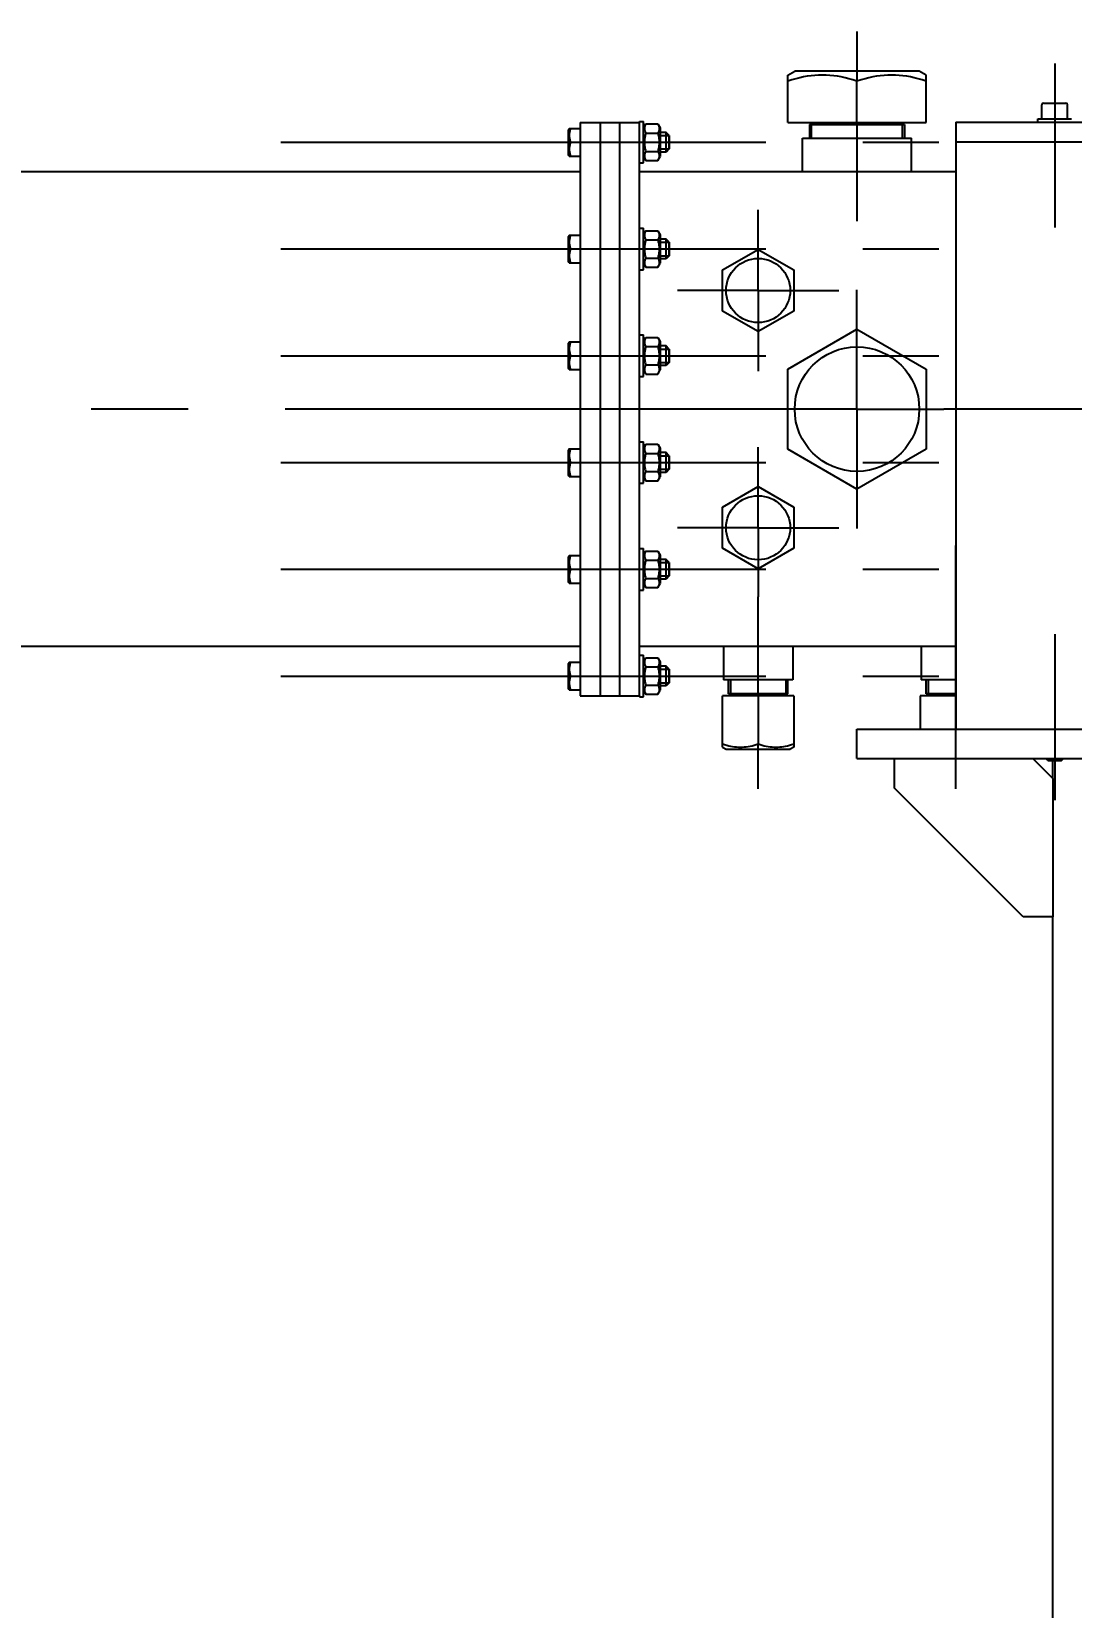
# Model space of a CAD drawing. Header units: millimetres. Extents: x 0 to 1189, y 0 to 841.
# Drawn here: x 437.6 to 490.2, y 675.3 to 755 of the extents above; entities that cross this region are included whole.
import ezdxf

# ---------------------------------------------------------------- set-up
doc = ezdxf.new("R2010")
doc.units = ezdxf.units.MM
doc.header["$LTSCALE"] = 65.395
doc.linetypes.add('CENTER', pattern=[0.6, 0.375, -0.075, 0.075, -0.075])
doc.layers.get('0').update_dxf_attribs({"linetype": 'CONTINUOUS'})
for name, color, linetype in [('ALL_AXIS', 7, 'CONTINUOUS'), ('ALL_CHAMFER', 7, 'CONTINUOUS'), ('ALL_DIMENSIONS', 7, 'CONTINUOUS')]:
    doc.layers.add(name, color=color, linetype=linetype)
doc.styles.get("Standard").update_dxf_attribs({"font": 'txt', "width": 0.7})
doc.dimstyles.new('DIMSTYLE_1', dxfattribs={"dimtxt": 3.5, "dimasz": 3, "dimexe": 0.18, "dimexo": 0.0625, "dimgap": 0.09, "dimtad": 1, "dimdec": 5, "dimlfac": 10, "dimdsep": 46, "dimtxsty": 'STANDARD', "dimblk": '_FILLED', "dimblk1": '_FILLED', "dimblk2": '_FILLED', "dimcen": 0.09, "dimadec": 0, "dimazin": 0, "dimtp": 2, "dimtm": 2, "dimtfac": 1, "dimtdec": 5, "dimtofl": 0, "dimtmove": 0, "dimatfit": 3, "dimldrblk": '_FILLED', "dimfxl": 1, "dimtolj": 1, "dimarcsym": 0})

# ---------------------------------------------------------------- blocks, each defined once
blk = doc.blocks.new('_FILLED')
at = {"color": 0, "linetype": 'BYBLOCK'}
blk.add_solid([(0, 0), (-1, 0.167), (-1, -0.167)], dxfattribs=at)
blk = doc.blocks.new('*D0')
at = {"layer": 'ALL_DIMENSIONS', "color": 2, "linetype": 'CONTINUOUS'}
for p, q in [((27.718, 722.401), (27.718, 595.901)), ((1064.818, 722.401), (1064.818, 612.208)), ((1064.818, 601.929), (1064.818, 595.901)), ((27.718, 597.901), (546.268, 597.901)), ((1064.818, 597.901), (546.268, 597.901))]:
    blk.add_line(p, q, dxfattribs=at)
at = {"layer": 'ALL_DIMENSIONS', "color": 2, "linetype": 'CONTINUOUS', "xscale": 3, "yscale": 3, "zscale": 3, "rotation": 180}
blk.add_blockref('_FILLED', (27.718, 597.901), dxfattribs=at)
at = {"layer": 'ALL_DIMENSIONS', "color": 2, "linetype": 'CONTINUOUS', "xscale": 3, "yscale": 3, "zscale": 3}
blk.add_blockref('_FILLED', (1064.818, 597.901), dxfattribs=at)
blk = doc.blocks.new('*D7')
at = {"layer": 'ALL_DIMENSIONS', "color": 2, "linetype": 'CONTINUOUS'}
for p, q in [((27.718, 722.401), (27.718, 587.901)), ((1127.218, 613.901), (1127.218, 587.901)), ((27.718, 589.901), (577.468, 589.901)), ((1127.218, 589.901), (577.468, 589.901))]:
    blk.add_line(p, q, dxfattribs=at)
at = {"layer": 'ALL_DIMENSIONS', "color": 2, "linetype": 'CONTINUOUS', "xscale": 3, "yscale": 3, "zscale": 3, "rotation": 180}
blk.add_blockref('_FILLED', (27.718, 589.901), dxfattribs=at)
at = {"layer": 'ALL_DIMENSIONS', "color": 2, "linetype": 'CONTINUOUS', "xscale": 3, "yscale": 3, "zscale": 3}
blk.add_blockref('_FILLED', (1127.218, 589.901), dxfattribs=at)
blk = doc.blocks.new('*D8')
at = {"layer": 'ALL_DIMENSIONS', "color": 2, "linetype": 'CONTINUOUS'}
for p, q in [((27.718, 722.401), (27.718, 578.96)), ((1151.568, 722.551), (1151.568, 578.96)), ((27.718, 580.96), (589.643, 580.96)), ((1151.568, 580.96), (589.643, 580.96))]:
    blk.add_line(p, q, dxfattribs=at)
at = {"layer": 'ALL_DIMENSIONS', "color": 2, "linetype": 'CONTINUOUS', "xscale": 3, "yscale": 3, "zscale": 3, "rotation": 180}
blk.add_blockref('_FILLED', (27.718, 580.96), dxfattribs=at)
at = {"layer": 'ALL_DIMENSIONS', "color": 2, "linetype": 'CONTINUOUS', "xscale": 3, "yscale": 3, "zscale": 3}
blk.add_blockref('_FILLED', (1151.568, 580.96), dxfattribs=at)

msp = doc.modelspace()

# ---------------------------------------------------------------- linework, layer by layer
at = {"color": 7, "linetype": 'CONTINUOUS'}
for p, q in [((465.3181797, 750.4007175), (465.3181797, 721.4007175)), ((465.3181797, 750.4007175), (468.3181797, 750.4007175)), ((466.3181797, 750.4007175), (466.3181797, 721.4007175)), ((467.3181797, 721.4007175), (467.3181797, 750.4007175)), ((468.3181797, 744.3205492), (468.3181797, 750.4007175)), ((468.6358208, 750.3244779), (469.2405385, 750.3244779)), ((469.2405385, 750.3244779), (469.3581797, 750.1207175)), ((469.3581797, 750.1207119), (469.3581797, 748.680723)), ((475.8181797, 750.4007175), (482.8181797, 750.4007175)), ((481.7181797, 750.3007175), (476.9181797, 750.3007175)), ((484.3181797, 750.4207175), (484.3181797, 719.7207175)), ((484.3181797, 750.4207175), (504.3181797, 750.4207175)), ((464.7586102, 750.1007175), (465.3181797, 750.1007175)), ((464.8211157, 749.4007175), (465.3181797, 749.4007175)), ((468.6358208, 749.8625977), (469.2405385, 749.8625977)), ((469.8181797, 749.7407175), (469.8181797, 749.0607175)), ((484.3181797, 749.4207175), (504.3181797, 749.4207175)), ((464.7586102, 748.7007175), (465.3181797, 748.7007175)), ((468.6358208, 748.9388372), (469.2405385, 748.9388372)), ((469.2405385, 748.476957), (469.3581797, 748.6807175)), ((465.3181797, 747.9007175), (318.3181797, 747.9007175)), ((484.3181797, 747.9007175), (468.3181797, 747.9007175)), ((468.6358208, 748.476957), (469.2405385, 748.476957)), ((464.7586102, 744.7007175), (465.3181797, 744.7007175)), ((468.6358208, 744.9244779), (469.2405385, 744.9244779)), ((469.2405385, 744.9244779), (469.3581797, 744.7207175)), ((469.3581797, 744.7207119), (469.3581797, 743.280723)), ((464.8211157, 744.0007175), (465.3181797, 744.0007175)), ((468.6358208, 744.4625977), (469.2405385, 744.4625977)), ((469.8181797, 744.3407175), (469.8181797, 743.6607175)), ((464.7586102, 743.3007175), (465.3181797, 743.3007175)), ((468.3181797, 738.9205492), (468.3181797, 743.6808857)), ((468.6358208, 743.5388372), (469.2405385, 743.5388372)), ((468.6358208, 743.076957), (469.2405385, 743.076957)), ((469.2405385, 743.076957), (469.3581797, 743.2807175)), ((464.7586102, 739.3007175), (465.3181797, 739.3007175)), ((468.6358208, 739.5244779), (469.2405385, 739.5244779)), ((468.6358208, 739.0625977), (469.2405385, 739.0625977)), ((469.2405385, 739.5244779), (469.3581797, 739.3207175)), ((469.3581797, 739.3207119), (469.3581797, 737.880723)), ((464.8211157, 738.6007175), (465.3181797, 738.6007175)), ((468.3181797, 733.5205492), (468.3181797, 738.2808857)), ((469.8181797, 738.9407175), (469.8181797, 738.2607175)), ((464.7586102, 737.9007175), (465.3181797, 737.9007175)), ((468.6358208, 738.1388372), (469.2405385, 738.1388372)), ((468.6358208, 737.676957), (469.2405385, 737.676957)), ((469.2405385, 737.676957), (469.3581797, 737.8807175)), ((464.7586102, 733.9007175), (465.3181797, 733.9007175)), ((468.6358208, 734.1244779), (469.2405385, 734.1244779)), ((468.6358208, 733.6625977), (469.2405385, 733.6625977)), ((469.2405385, 734.1244779), (469.3581797, 733.9207175)), ((469.3581797, 733.9207119), (469.3581797, 732.480723)), ((469.8181797, 733.5407175), (469.8181797, 732.8607175)), ((464.8211157, 733.2007175), (465.3181797, 733.2007175)), ((468.3181797, 728.1205492), (468.3181797, 732.8808857)), ((468.6358208, 732.7388372), (469.2405385, 732.7388372)), ((464.7586102, 732.5007175), (465.3181797, 732.5007175)), ((468.6358208, 732.276957), (469.2405385, 732.276957)), ((469.2405385, 732.276957), (469.3581797, 732.4807175)), ((468.6358208, 728.7244779), (469.2405385, 728.7244779)), ((469.2405385, 728.7244779), (469.3581797, 728.5207175)), ((464.7586102, 728.5007175), (465.3181797, 728.5007175)), ((464.8211157, 727.8007175), (465.3181797, 727.8007175)), ((468.6358208, 728.2625977), (469.2405385, 728.2625977)), ((469.3581797, 728.5207119), (469.3581797, 727.080723)), ((469.8181797, 728.1407175), (469.8181797, 727.4607175)), ((464.7586102, 727.1007175), (465.3181797, 727.1007175)), ((468.3181797, 721.4007175), (468.3181797, 727.4808857)), ((468.6358208, 727.3388372), (469.2405385, 727.3388372)), ((469.2405385, 726.876957), (469.3581797, 727.0807175)), ((468.6358208, 726.876957), (469.2405385, 726.876957)), ((465.3181797, 723.9007175), (318.3181797, 723.9007175)), ((484.3181797, 723.9007175), (468.3181797, 723.9007175)), ((464.7586102, 723.1007175), (465.3181797, 723.1007175)), ((468.6358208, 723.3244779), (469.2405385, 723.3244779)), ((469.2405385, 723.3244779), (469.3581797, 723.1207175)), ((469.3581797, 723.1207119), (469.3581797, 721.680723)), ((464.8211157, 722.4007175), (465.3181797, 722.4007175)), ((468.6358208, 722.8625977), (469.2405385, 722.8625977)), ((469.8181797, 722.7407175), (469.8181797, 722.0607175)), ((464.7586102, 721.7007175), (465.3181797, 721.7007175)), ((468.6358208, 721.9388372), (469.2405385, 721.9388372)), ((468.6358208, 721.476957), (469.2405385, 721.476957)), ((469.2405385, 721.476957), (469.3581797, 721.6807175)), ((475.8181797, 721.5007175), (472.8181797, 721.5007175)), ((484.3181797, 721.5007175), (482.8181797, 721.5007175)), ((465.3181797, 721.4007175), (468.3181797, 721.4007175)), ((476.1181797, 721.4007175), (472.5181797, 721.4007175)), ((484.3181797, 721.4007175), (482.5181797, 721.4007175)), ((479.3181797, 718.2207175), (479.3181797, 719.7207175)), ((479.3181797, 719.7207175), (509.3181797, 719.7207175)), ((479.3181797, 718.2207175), (509.3181797, 718.2207175)), ((481.2181797, 716.7207175), (481.2181797, 718.2207175)), ((489.2181797, 717.2207175), (488.2181797, 718.2207175)), ((489.6581797, 718.1207175), (488.9781797, 718.1207175)), ((487.7181797, 710.2207175), (481.2181797, 716.7207175)), ((489.2181797, 717.2207175), (489.2181797, 710.2207175)), ((489.2181797, 710.2207175), (487.7181797, 710.2207175))]:
    msp.add_line(p, q, dxfattribs=at)
at = {"color": 2, "linetype": 'CONTINUOUS'}
for p, q in [((477.0181797, 749.6007175), (477.0181797, 750.3007175)), ((481.6181797, 749.6007175), (481.6181797, 750.3007175)), ((469.3581797, 749.7407175), (469.8181797, 749.7407175)), ((469.3581797, 749.0607175), (469.8181797, 749.0607175)), ((469.3581797, 744.3407175), (469.8181797, 744.3407175)), ((469.3581797, 743.6607175), (469.8181797, 743.6607175)), ((469.3581797, 738.9407175), (469.8181797, 738.9407175)), ((469.3581797, 738.2607175), (469.8181797, 738.2607175)), ((469.3581797, 733.5407175), (469.8181797, 733.5407175)), ((469.3581797, 732.8607175), (469.8181797, 732.8607175)), ((469.3581797, 728.1407175), (469.8181797, 728.1407175)), ((469.3581797, 727.4607175), (469.8181797, 727.4607175)), ((469.3581797, 722.7407175), (469.8181797, 722.7407175)), ((469.3581797, 722.0607175), (469.8181797, 722.0607175)), ((472.9181797, 722.2007175), (472.9181797, 721.5007175)), ((475.7181797, 722.2007175), (475.7181797, 721.5007175)), ((482.9181797, 722.2007175), (482.9181797, 721.5007175)), ((488.9781797, 718.2207175), (488.9781797, 718.1207175)), ((489.6581797, 718.2207175), (489.6581797, 718.1207175))]:
    msp.add_line(p, q, dxfattribs=at)
at = {"color": 7, "linetype": 'CONTINUOUS'}
for points in [[(468.6358208, 750.3244779), (468.6191736, 750.2941295), (468.6047446, 750.2644081), (468.5925493, 750.235419), (468.5825412, 750.2068458), (468.5746517, 750.178415), (468.5689631, 750.1501033), (468.5655287, 750.1217898), (468.5643677, 750.0934934), (468.5655358, 750.0651981), (468.5689768, 750.0368878), (468.574671, 750.0085805), (468.5825639, 749.9801579), (468.5925708, 749.9516001), (468.6047618, 749.9226296), (468.6191836, 749.8929266), (468.6358208, 749.8625977)], [(469.2405385, 750.3244779), (469.2554423, 750.2974627), (469.2685871, 750.2709766), (469.2799567, 750.2451), (469.2895997, 750.2195918), (469.2975785, 750.1942503), (469.303836, 750.1690378), (469.3083479, 750.1438484), (469.3110798, 750.1186851), (469.3119838, 750.0935122), (469.3110761, 750.0683395), (469.3083406, 750.0431767), (469.3038256, 750.0179891), (469.2975658, 749.9927806), (469.2895864, 749.9674452), (469.279945, 749.9419466), (469.2685785, 749.9160807), (469.2554375, 749.889604), (469.2405385, 749.8625977)], [(464.8211157, 750.1007175), (464.8065467, 750.054714), (464.7939197, 750.0096627), (464.7832483, 749.9657227), (464.7744916, 749.9224166), (464.7675898, 749.8793322), (464.762614, 749.8364324), (464.7596097, 749.7935362), (464.7585942, 749.7506629), (464.7596156, 749.7077796), (464.7626271, 749.6648621), (464.767613, 749.621936), (464.7745279, 749.578819), (464.7833092, 749.5354508), (464.7939933, 749.4914913), (464.8065974, 749.4465351), (464.8211157, 749.4007175)], [(464.8211157, 749.4007175), (464.8065954, 749.3548897), (464.7939925, 749.3099407), (464.7833146, 749.2660114), (464.7745393, 749.2226788), (464.7676249, 749.1795838), (464.7626368, 749.136676), (464.7596213, 749.0937777), (464.7585942, 749.0509117), (464.7596023, 749.0080534), (464.7625986, 748.9651679), (464.7675658, 748.9222746), (464.7744611, 748.8791862), (464.783216, 748.8358579), (464.793891, 748.7918817), (464.806529, 748.7467821), (464.8211157, 748.7007175)], [(468.6358208, 749.8625977), (468.6224408, 749.814347), (468.6104478, 749.7668748), (468.5998509, 749.7202938), (468.590623, 749.6742661), (468.582726, 749.6285203), (468.5762018, 749.5829694), (468.5710663, 749.5374388), (468.5673595, 749.49192), (468.5651323, 749.4463379), (468.5643677, 749.4007175)], [(468.5643677, 749.4007175), (468.5655813, 749.3435113), (468.5690613, 749.2863779), (468.5748441, 749.2293811), (468.582821, 749.1723296), (468.5928826, 749.1152328), (468.6050682, 749.0575526), (468.6193813, 748.9986872), (468.6358208, 748.9388372)], [(469.2405385, 749.8625977), (469.2540477, 749.8138414), (469.2661201, 749.7660056), (469.2767397, 749.7192154), (469.2859546, 749.6730953), (469.2938196, 749.6273398), (469.3002989, 749.581864), (469.3053856, 749.5364883), (469.3090473, 749.4911915), (469.3112513, 749.445887), (469.3119916, 749.4005905), (469.3112429, 749.3552909), (469.3090303, 749.3099811), (469.3053595, 749.2646777), (469.3002641, 749.2192982), (469.2937773, 749.1738261), (469.2859064, 749.1280806), (469.2766853, 749.0819681), (469.2660678, 749.035211), (469.2540145, 748.9874622), (469.2405385, 748.9388372)], [(468.6358208, 748.9388372), (468.6191736, 748.9084889), (468.6047446, 748.8787674), (468.5925493, 748.8497783), (468.5825412, 748.8212051), (468.5746517, 748.7927744), (468.5689631, 748.7644626), (468.5655287, 748.7361491), (468.5643677, 748.7078528), (468.5655358, 748.6795575), (468.5689768, 748.6512472), (468.574671, 748.6229398), (468.5825639, 748.5945172), (468.5925708, 748.5659595), (468.6047618, 748.536989), (468.6191836, 748.507286), (468.6358208, 748.476957)], [(469.2405385, 748.9388372), (469.2540107, 748.9145328), (469.2660632, 748.8906599), (469.2766839, 748.8672746), (469.2859091, 748.8442084), (469.293782, 748.821328), (469.3002698, 748.7985844), (469.3053652, 748.775887), (469.3090352, 748.7532278), (469.3112458, 748.7305658), (469.3119916, 748.7079094), (469.3112475, 748.6852548), (469.3090392, 748.6625973), (469.3053727, 748.6399455), (469.3002818, 748.6172567), (469.2937992, 748.5945212), (469.2859327, 748.5716493), (469.2767191, 748.5485997), (469.2661034, 748.5252183), (469.2540379, 748.5013164), (469.2405385, 748.476957)], [(464.8211157, 744.7007175), (464.8065467, 744.654714), (464.7939197, 744.6096627), (464.7832483, 744.5657227), (464.7744916, 744.5224166), (464.7675898, 744.4793322), (464.762614, 744.4364324), (464.7596097, 744.3935362), (464.7585942, 744.3506629), (464.7596156, 744.3077796), (464.7626271, 744.2648621), (464.767613, 744.221936), (464.7745279, 744.178819), (464.7833092, 744.1354508), (464.7939933, 744.0914913), (464.8065974, 744.0465351), (464.8211157, 744.0007175)], [(468.6358208, 744.9244779), (468.6191736, 744.8941295), (468.6047446, 744.8644081), (468.5925493, 744.835419), (468.5825412, 744.8068458), (468.5746517, 744.778415), (468.5689631, 744.7501033), (468.5655287, 744.7217898), (468.5643677, 744.6934934), (468.5655358, 744.6651981), (468.5689768, 744.6368878), (468.574671, 744.6085805), (468.5825639, 744.5801579), (468.5925708, 744.5516001), (468.6047618, 744.5226296), (468.6191836, 744.4929266), (468.6358208, 744.4625977)], [(469.2405385, 744.9244779), (469.2554423, 744.8974627), (469.2685871, 744.8709766), (469.2799567, 744.8451), (469.2895997, 744.8195918), (469.2975785, 744.7942503), (469.303836, 744.7690378), (469.3083479, 744.7438484), (469.3110798, 744.7186851), (469.3119838, 744.6935122), (469.3110761, 744.6683395), (469.3083406, 744.6431767), (469.3038256, 744.6179891), (469.2975658, 744.5927806), (469.2895864, 744.5674452), (469.279945, 744.5419466), (469.2685785, 744.5160807), (469.2554375, 744.489604), (469.2405385, 744.4625977)], [(464.8211157, 744.0007175), (464.8065954, 743.9548897), (464.7939925, 743.9099407), (464.7833146, 743.8660114), (464.7745393, 743.8226788), (464.7676249, 743.7795838), (464.7626368, 743.736676), (464.7596213, 743.6937777), (464.7585942, 743.6509117), (464.7596023, 743.6080534), (464.7625986, 743.5651679), (464.7675658, 743.5222746), (464.7744611, 743.4791862), (464.783216, 743.4358579), (464.793891, 743.3918817), (464.806529, 743.3467821), (464.8211157, 743.3007175)], [(468.6358208, 744.4625977), (468.6224408, 744.414347), (468.6104478, 744.3668748), (468.5998509, 744.3202938), (468.590623, 744.2742661), (468.582726, 744.2285203), (468.5762018, 744.1829694), (468.5710663, 744.1374388), (468.5673595, 744.09192), (468.5651323, 744.0463379), (468.5643677, 744.0007175)], [(468.5643677, 744.0007175), (468.5655813, 743.9435113), (468.5690613, 743.8863779), (468.5748441, 743.8293811), (468.582821, 743.7723296), (468.5928826, 743.7152328), (468.6050682, 743.6575526), (468.6193813, 743.5986872), (468.6358208, 743.5388372)], [(469.2405385, 744.4625977), (469.2540477, 744.4138414), (469.2661201, 744.3660056), (469.2767397, 744.3192154), (469.2859546, 744.2730953), (469.2938196, 744.2273398), (469.3002989, 744.181864), (469.3053856, 744.1364883), (469.3090473, 744.0911915), (469.3112513, 744.045887), (469.3119916, 744.0005905), (469.3112429, 743.9552909), (469.3090303, 743.9099811), (469.3053595, 743.8646777), (469.3002641, 743.8192982), (469.2937773, 743.7738261), (469.2859064, 743.7280806), (469.2766853, 743.6819681), (469.2660678, 743.635211), (469.2540145, 743.5874622), (469.2405385, 743.5388372)], [(468.6358208, 743.5388372), (468.6191736, 743.5084889), (468.6047446, 743.4787674), (468.5925493, 743.4497783), (468.5825412, 743.4212051), (468.5746517, 743.3927744), (468.5689631, 743.3644626), (468.5655287, 743.3361491), (468.5643677, 743.3078528), (468.5655358, 743.2795575), (468.5689768, 743.2512472), (468.574671, 743.2229398), (468.5825639, 743.1945172), (468.5925708, 743.1659595), (468.6047618, 743.136989), (468.6191836, 743.107286), (468.6358208, 743.076957)], [(469.2405385, 743.5388372), (469.2540107, 743.5145328), (469.2660632, 743.4906599), (469.2766839, 743.4672746), (469.2859091, 743.4442084), (469.293782, 743.421328), (469.3002698, 743.3985844), (469.3053652, 743.375887), (469.3090352, 743.3532278), (469.3112458, 743.3305658), (469.3119916, 743.3079094), (469.3112475, 743.2852548), (469.3090392, 743.2625973), (469.3053727, 743.2399455), (469.3002818, 743.2172567), (469.2937992, 743.1945212), (469.2859327, 743.1716493), (469.2767191, 743.1485997), (469.2661034, 743.1252183), (469.2540379, 743.1013164), (469.2405385, 743.076957)], [(464.8211157, 739.3007175), (464.8065467, 739.254714), (464.7939197, 739.2096627), (464.7832483, 739.1657227), (464.7744916, 739.1224166), (464.7675898, 739.0793322), (464.762614, 739.0364324), (464.7596097, 738.9935362), (464.7585942, 738.9506629), (464.7596156, 738.9077796), (464.7626271, 738.8648621), (464.767613, 738.821936), (464.7745279, 738.778819), (464.7833092, 738.7354508), (464.7939933, 738.6914913), (464.8065974, 738.6465351), (464.8211157, 738.6007175)], [(468.6358208, 739.5244779), (468.6191736, 739.4941295), (468.6047446, 739.4644081), (468.5925493, 739.435419), (468.5825412, 739.4068458), (468.5746517, 739.378415), (468.5689631, 739.3501033), (468.5655287, 739.3217898), (468.5643677, 739.2934934), (468.5655358, 739.2651981), (468.5689768, 739.2368878), (468.574671, 739.2085805), (468.5825639, 739.1801579), (468.5925708, 739.1516001), (468.6047618, 739.1226296), (468.6191836, 739.0929266), (468.6358208, 739.0625977)], [(468.6358208, 739.0625977), (468.6224408, 739.014347), (468.6104478, 738.9668748), (468.5998509, 738.9202938), (468.590623, 738.8742661), (468.582726, 738.8285203), (468.5762018, 738.7829694), (468.5710663, 738.7374388), (468.5673595, 738.69192), (468.5651323, 738.6463379), (468.5643677, 738.6007175)], [(469.2405385, 739.5244779), (469.2554423, 739.4974627), (469.2685871, 739.4709766), (469.2799567, 739.4451), (469.2895997, 739.4195918), (469.2975785, 739.3942503), (469.303836, 739.3690378), (469.3083479, 739.3438484), (469.3110798, 739.3186851), (469.3119838, 739.2935122), (469.3110761, 739.2683395), (469.3083406, 739.2431767), (469.3038256, 739.2179891), (469.2975658, 739.1927806), (469.2895864, 739.1674452), (469.279945, 739.1419466), (469.2685785, 739.1160807), (469.2554375, 739.089604), (469.2405385, 739.0625977)], [(469.2405385, 739.0625977), (469.2540477, 739.0138414), (469.2661201, 738.9660056), (469.2767397, 738.9192154), (469.2859546, 738.8730953), (469.2938196, 738.8273398), (469.3002989, 738.781864), (469.3053856, 738.7364883), (469.3090473, 738.6911915), (469.3112513, 738.645887), (469.3119916, 738.6005905), (469.3112429, 738.5552909), (469.3090303, 738.5099811), (469.3053595, 738.4646777), (469.3002641, 738.4192982), (469.2937773, 738.3738261), (469.2859064, 738.3280806), (469.2766853, 738.2819681), (469.2660678, 738.235211), (469.2540145, 738.1874622), (469.2405385, 738.1388372)], [(464.8211157, 738.6007175), (464.8065954, 738.5548897), (464.7939925, 738.5099407), (464.7833146, 738.4660114), (464.7745393, 738.4226788), (464.7676249, 738.3795838), (464.7626368, 738.336676), (464.7596213, 738.2937777), (464.7585942, 738.2509117), (464.7596023, 738.2080534), (464.7625986, 738.1651679), (464.7675658, 738.1222746), (464.7744611, 738.0791862), (464.783216, 738.0358579), (464.793891, 737.9918817), (464.806529, 737.9467821), (464.8211157, 737.9007175)], [(468.5643677, 738.6007175), (468.5655813, 738.5435113), (468.5690613, 738.4863779), (468.5748441, 738.4293811), (468.582821, 738.3723296), (468.5928826, 738.3152328), (468.6050682, 738.2575526), (468.6193813, 738.1986872), (468.6358208, 738.1388372)], [(468.6358208, 738.1388372), (468.6191736, 738.1084889), (468.6047446, 738.0787674), (468.5925493, 738.0497783), (468.5825412, 738.0212051), (468.5746517, 737.9927744), (468.5689631, 737.9644626), (468.5655287, 737.9361491), (468.5643677, 737.9078528), (468.5655358, 737.8795575), (468.5689768, 737.8512472), (468.574671, 737.8229398), (468.5825639, 737.7945172), (468.5925708, 737.7659595), (468.6047618, 737.736989), (468.6191836, 737.707286), (468.6358208, 737.676957)], [(469.2405385, 738.1388372), (469.2540107, 738.1145328), (469.2660632, 738.0906599), (469.2766839, 738.0672746), (469.2859091, 738.0442084), (469.293782, 738.021328), (469.3002698, 737.9985844), (469.3053652, 737.975887), (469.3090352, 737.9532278), (469.3112458, 737.9305658), (469.3119916, 737.9079094), (469.3112475, 737.8852548), (469.3090392, 737.8625973), (469.3053727, 737.8399455), (469.3002818, 737.8172567), (469.2937992, 737.7945212), (469.2859327, 737.7716493), (469.2767191, 737.7485997), (469.2661034, 737.7252183), (469.2540379, 737.7013164), (469.2405385, 737.676957)], [(464.8211157, 733.9007175), (464.8065467, 733.854714), (464.7939197, 733.8096627), (464.7832483, 733.7657227), (464.7744916, 733.7224166), (464.7675898, 733.6793322), (464.762614, 733.6364324), (464.7596097, 733.5935362), (464.7585942, 733.5506629), (464.7596156, 733.5077796), (464.7626271, 733.4648621), (464.767613, 733.421936), (464.7745279, 733.378819), (464.7833092, 733.3354508), (464.7939933, 733.2914913), (464.8065974, 733.2465351), (464.8211157, 733.2007175)], [(468.6358208, 734.1244779), (468.6191736, 734.0941295), (468.6047446, 734.0644081), (468.5925493, 734.035419), (468.5825412, 734.0068458), (468.5746517, 733.978415), (468.5689631, 733.9501033), (468.5655287, 733.9217898), (468.5643677, 733.8934934), (468.5655358, 733.8651981), (468.5689768, 733.8368878), (468.574671, 733.8085805), (468.5825639, 733.7801579), (468.5925708, 733.7516001), (468.6047618, 733.7226296), (468.6191836, 733.6929266), (468.6358208, 733.6625977)], [(468.6358208, 733.6625977), (468.6224408, 733.614347), (468.6104478, 733.5668748), (468.5998509, 733.5202938), (468.590623, 733.4742661), (468.582726, 733.4285203), (468.5762018, 733.3829694), (468.5710663, 733.3374388), (468.5673595, 733.29192), (468.5651323, 733.2463379), (468.5643677, 733.2007175)], [(469.2405385, 734.1244779), (469.2554423, 734.0974627), (469.2685871, 734.0709766), (469.2799567, 734.0451), (469.2895997, 734.0195918), (469.2975785, 733.9942503), (469.303836, 733.9690378), (469.3083479, 733.9438484), (469.3110798, 733.9186851), (469.3119838, 733.8935122), (469.3110761, 733.8683395), (469.3083406, 733.8431767), (469.3038256, 733.8179891), (469.2975658, 733.7927806), (469.2895864, 733.7674452), (469.279945, 733.7419466), (469.2685785, 733.7160807), (469.2554375, 733.689604), (469.2405385, 733.6625977)], [(469.2405385, 733.6625977), (469.2540477, 733.6138414), (469.2661201, 733.5660056), (469.2767397, 733.5192154), (469.2859546, 733.4730953), (469.2938196, 733.4273398), (469.3002989, 733.381864), (469.3053856, 733.3364883), (469.3090473, 733.2911915), (469.3112513, 733.245887), (469.3119916, 733.2005905), (469.3112429, 733.1552909), (469.3090303, 733.1099811), (469.3053595, 733.0646777), (469.3002641, 733.0192982), (469.2937773, 732.9738261), (469.2859064, 732.9280806), (469.2766853, 732.8819681), (469.2660678, 732.835211), (469.2540145, 732.7874622), (469.2405385, 732.7388372)], [(464.8211157, 733.2007175), (464.8065954, 733.1548897), (464.7939925, 733.1099407), (464.7833146, 733.0660114), (464.7745393, 733.0226788), (464.7676249, 732.9795838), (464.7626368, 732.936676), (464.7596213, 732.8937777), (464.7585942, 732.8509117), (464.7596023, 732.8080534), (464.7625986, 732.7651679), (464.7675658, 732.7222746), (464.7744611, 732.6791862), (464.783216, 732.6358579), (464.793891, 732.5918817), (464.806529, 732.5467821), (464.8211157, 732.5007175)], [(468.5643677, 733.2007175), (468.5655813, 733.1435113), (468.5690613, 733.0863779), (468.5748441, 733.0293811), (468.582821, 732.9723296), (468.5928826, 732.9152328), (468.6050682, 732.8575526), (468.6193813, 732.7986872), (468.6358208, 732.7388372)], [(468.6358208, 732.7388372), (468.6191736, 732.7084889), (468.6047446, 732.6787674), (468.5925493, 732.6497783), (468.5825412, 732.6212051), (468.5746517, 732.5927744), (468.5689631, 732.5644626), (468.5655287, 732.5361491), (468.5643677, 732.5078528), (468.5655358, 732.4795575), (468.5689768, 732.4512472), (468.574671, 732.4229398), (468.5825639, 732.3945172), (468.5925708, 732.3659595), (468.6047618, 732.336989), (468.6191836, 732.307286), (468.6358208, 732.276957)], [(469.2405385, 732.7388372), (469.2540107, 732.7145328), (469.2660632, 732.6906599), (469.2766839, 732.6672746), (469.2859091, 732.6442084), (469.293782, 732.621328), (469.3002698, 732.5985844), (469.3053652, 732.575887), (469.3090352, 732.5532278), (469.3112458, 732.5305658), (469.3119916, 732.5079094), (469.3112475, 732.4852548), (469.3090392, 732.4625973), (469.3053727, 732.4399455), (469.3002818, 732.4172567), (469.2937992, 732.3945212), (469.2859327, 732.3716493), (469.2767191, 732.3485997), (469.2661034, 732.3252183), (469.2540379, 732.3013164), (469.2405385, 732.276957)], [(468.6358208, 728.7244779), (468.6191736, 728.6941295), (468.6047446, 728.6644081), (468.5925493, 728.635419), (468.5825412, 728.6068458), (468.5746517, 728.578415), (468.5689631, 728.5501033), (468.5655287, 728.5217898), (468.5643677, 728.4934934), (468.5655358, 728.4651981), (468.5689768, 728.4368878), (468.574671, 728.4085805), (468.5825639, 728.3801579), (468.5925708, 728.3516001), (468.6047618, 728.3226296), (468.6191836, 728.2929266), (468.6358208, 728.2625977)], [(469.2405385, 728.7244779), (469.2554423, 728.6974627), (469.2685871, 728.6709766), (469.2799567, 728.6451), (469.2895997, 728.6195918), (469.2975785, 728.5942503), (469.303836, 728.5690378), (469.3083479, 728.5438484), (469.3110798, 728.5186851), (469.3119838, 728.4935122), (469.3110761, 728.4683395), (469.3083406, 728.4431767), (469.3038256, 728.4179891), (469.2975658, 728.3927806), (469.2895864, 728.3674452), (469.279945, 728.3419466), (469.2685785, 728.3160807), (469.2554375, 728.289604), (469.2405385, 728.2625977)], [(464.8211157, 728.5007175), (464.8065467, 728.454714), (464.7939197, 728.4096627), (464.7832483, 728.3657227), (464.7744916, 728.3224166), (464.7675898, 728.2793322), (464.762614, 728.2364324), (464.7596097, 728.1935362), (464.7585942, 728.1506629), (464.7596156, 728.1077796), (464.7626271, 728.0648621), (464.767613, 728.021936), (464.7745279, 727.978819), (464.7833092, 727.9354508), (464.7939933, 727.8914913), (464.8065974, 727.8465351), (464.8211157, 727.8007175)], [(464.8211157, 727.8007175), (464.8065954, 727.7548897), (464.7939925, 727.7099407), (464.7833146, 727.6660114), (464.7745393, 727.6226788), (464.7676249, 727.5795838), (464.7626368, 727.536676), (464.7596213, 727.4937777), (464.7585942, 727.4509117), (464.7596023, 727.4080534), (464.7625986, 727.3651679), (464.7675658, 727.3222746), (464.7744611, 727.2791862), (464.783216, 727.2358579), (464.793891, 727.1918817), (464.806529, 727.1467821), (464.8211157, 727.1007175)], [(468.6358208, 728.2625977), (468.6224408, 728.214347), (468.6104478, 728.1668748), (468.5998509, 728.1202938), (468.590623, 728.0742661), (468.582726, 728.0285203), (468.5762018, 727.9829694), (468.5710663, 727.9374388), (468.5673595, 727.89192), (468.5651323, 727.8463379), (468.5643677, 727.8007175)], [(468.5643677, 727.8007175), (468.5655813, 727.7435113), (468.5690613, 727.6863779), (468.5748441, 727.6293811), (468.582821, 727.5723296), (468.5928826, 727.5152328), (468.6050682, 727.4575526), (468.6193813, 727.3986872), (468.6358208, 727.3388372)], [(469.2405385, 728.2625977), (469.2540477, 728.2138414), (469.2661201, 728.1660056), (469.2767397, 728.1192154), (469.2859546, 728.0730953), (469.2938196, 728.0273398), (469.3002989, 727.981864), (469.3053856, 727.9364883), (469.3090473, 727.8911915), (469.3112513, 727.845887), (469.3119916, 727.8005905), (469.3112429, 727.7552909), (469.3090303, 727.7099811), (469.3053595, 727.6646777), (469.3002641, 727.6192982), (469.2937773, 727.5738261), (469.2859064, 727.5280806), (469.2766853, 727.4819681), (469.2660678, 727.435211), (469.2540145, 727.3874622), (469.2405385, 727.3388372)], [(468.6358208, 727.3388372), (468.6191736, 727.3084889), (468.6047446, 727.2787674), (468.5925493, 727.2497783), (468.5825412, 727.2212051), (468.5746517, 727.1927744), (468.5689631, 727.1644626), (468.5655287, 727.1361491), (468.5643677, 727.1078528), (468.5655358, 727.0795575), (468.5689768, 727.0512472), (468.574671, 727.0229398), (468.5825639, 726.9945172), (468.5925708, 726.9659595), (468.6047618, 726.936989), (468.6191836, 726.907286), (468.6358208, 726.876957)], [(469.2405385, 727.3388372), (469.2540107, 727.3145328), (469.2660632, 727.2906599), (469.2766839, 727.2672746), (469.2859091, 727.2442084), (469.293782, 727.221328), (469.3002698, 727.1985844), (469.3053652, 727.175887), (469.3090352, 727.1532278), (469.3112458, 727.1305658), (469.3119916, 727.1079094), (469.3112475, 727.0852548), (469.3090392, 727.0625973), (469.3053727, 727.0399455), (469.3002818, 727.0172567), (469.2937992, 726.9945212), (469.2859327, 726.9716493), (469.2767191, 726.9485997), (469.2661034, 726.9252183), (469.2540379, 726.9013164), (469.2405385, 726.876957)], [(464.8211157, 723.1007175), (464.8065467, 723.054714), (464.7939197, 723.0096627), (464.7832483, 722.9657227), (464.7744916, 722.9224166), (464.7675898, 722.8793322), (464.762614, 722.8364324), (464.7596097, 722.7935362), (464.7585942, 722.7506629), (464.7596156, 722.7077796), (464.7626271, 722.6648621), (464.767613, 722.621936), (464.7745279, 722.578819), (464.7833092, 722.5354508), (464.7939933, 722.4914913), (464.8065974, 722.4465351), (464.8211157, 722.4007175)], [(468.6358208, 723.3244779), (468.6191736, 723.2941295), (468.6047446, 723.2644081), (468.5925493, 723.235419), (468.5825412, 723.2068458), (468.5746517, 723.178415), (468.5689631, 723.1501033), (468.5655287, 723.1217898), (468.5643677, 723.0934934), (468.5655358, 723.0651981), (468.5689768, 723.0368878), (468.574671, 723.0085805), (468.5825639, 722.9801579), (468.5925708, 722.9516001), (468.6047618, 722.9226296), (468.6191836, 722.8929266), (468.6358208, 722.8625977)], [(469.2405385, 723.3244779), (469.2554423, 723.2974627), (469.2685871, 723.2709766), (469.2799567, 723.2451), (469.2895997, 723.2195918), (469.2975785, 723.1942503), (469.303836, 723.1690378), (469.3083479, 723.1438484), (469.3110798, 723.1186851), (469.3119838, 723.0935122), (469.3110761, 723.0683395), (469.3083406, 723.0431767), (469.3038256, 723.0179891), (469.2975658, 722.9927806), (469.2895864, 722.9674452), (469.279945, 722.9419466), (469.2685785, 722.9160807), (469.2554375, 722.889604), (469.2405385, 722.8625977)], [(464.8211157, 722.4007175), (464.8065954, 722.3548897), (464.7939925, 722.3099407), (464.7833146, 722.2660114), (464.7745393, 722.2226788), (464.7676249, 722.1795838), (464.7626368, 722.136676), (464.7596213, 722.0937777), (464.7585942, 722.0509117), (464.7596023, 722.0080534), (464.7625986, 721.9651679), (464.7675658, 721.9222746), (464.7744611, 721.8791862), (464.783216, 721.8358579), (464.793891, 721.7918817), (464.806529, 721.7467821), (464.8211157, 721.7007175)], [(468.6358208, 722.8625977), (468.6224408, 722.814347), (468.6104478, 722.7668748), (468.5998509, 722.7202938), (468.590623, 722.6742661), (468.582726, 722.6285203), (468.5762018, 722.5829694), (468.5710663, 722.5374388), (468.5673595, 722.49192), (468.5651323, 722.4463379), (468.5643677, 722.4007175)], [(468.5643677, 722.4007175), (468.5655813, 722.3435113), (468.5690613, 722.2863779), (468.5748441, 722.2293811), (468.582821, 722.1723296), (468.5928826, 722.1152328), (468.6050682, 722.0575526), (468.6193813, 721.9986872), (468.6358208, 721.9388372)], [(469.2405385, 722.8625977), (469.2540477, 722.8138414), (469.2661201, 722.7660056), (469.2767397, 722.7192154), (469.2859546, 722.6730953), (469.2938196, 722.6273398), (469.3002989, 722.581864), (469.3053856, 722.5364883), (469.3090473, 722.4911915), (469.3112513, 722.445887), (469.3119916, 722.4005905), (469.3112429, 722.3552909), (469.3090303, 722.3099811), (469.3053595, 722.2646777), (469.3002641, 722.2192982), (469.2937773, 722.1738261), (469.2859064, 722.1280806), (469.2766853, 722.0819681), (469.2660678, 722.035211), (469.2540145, 721.9874622), (469.2405385, 721.9388372)], [(468.6358208, 721.9388372), (468.6191736, 721.9084889), (468.6047446, 721.8787674), (468.5925493, 721.8497783), (468.5825412, 721.8212051), (468.5746517, 721.7927744), (468.5689631, 721.7644626), (468.5655287, 721.7361491), (468.5643677, 721.7078528), (468.5655358, 721.6795575), (468.5689768, 721.6512472), (468.574671, 721.6229398), (468.5825639, 721.5945172), (468.5925708, 721.5659595), (468.6047618, 721.536989), (468.6191836, 721.507286), (468.6358208, 721.476957)], [(469.2405385, 721.9388372), (469.2540107, 721.9145328), (469.2660632, 721.8906599), (469.2766839, 721.8672746), (469.2859091, 721.8442084), (469.293782, 721.821328), (469.3002698, 721.7985844), (469.3053652, 721.775887), (469.3090352, 721.7532278), (469.3112458, 721.7305658), (469.3119916, 721.7079094), (469.3112475, 721.6852548), (469.3090392, 721.6625973), (469.3053727, 721.6399455), (469.3002818, 721.6172567), (469.2937992, 721.5945212), (469.2859327, 721.5716493), (469.2767191, 721.5485997), (469.2661034, 721.5252183), (469.2540379, 721.5013164), (469.2405385, 721.476957)]]:
    msp.add_lwpolyline(points, dxfattribs=at)
at = {"layer": 'ALL_AXIS', "color": 7, "linetype": 'CENTER'}
for p, q in [((479.3181797, 755.0007175), (479.3181797, 752.4860375)), ((489.3181797, 753.3807175), (489.3181797, 745.0807175)), ((450.1781797, 749.4007175), (483.4581797, 749.4007175)), ((479.3181797, 748.3007175), (479.3181797, 745.4007175)), ((474.3181797, 745.6507175), (474.3181797, 745.9791784)), ((474.3181797, 745.4007175), (474.3181797, 745.6507175)), ((450.1781797, 744.0007175), (483.4581797, 744.0007175)), ((470.5681797, 741.9007175), (470.2397187, 741.9007175)), ((470.8181797, 741.9007175), (470.5681797, 741.9007175)), ((477.8181797, 741.9007175), (478.0681797, 741.9007175)), ((478.0681797, 741.9007175), (478.3966406, 741.9007175)), ((479.3181797, 740.6507175), (479.3181797, 741.9421693)), ((479.3181797, 740.3007175), (479.3181797, 740.6507175)), ((450.1781797, 738.6007175), (483.4581797, 738.6007175)), ((474.3181797, 738.4007175), (474.3181797, 738.1507175)), ((474.3181797, 738.1507175), (474.3181797, 737.8222565)), ((474.9181797, 735.9007175), (396.7181797, 735.9007175)), ((537.9181797, 735.9007175), (483.7181797, 735.9007175)), ((474.3181797, 733.6507175), (474.3181797, 733.9791784)), ((474.3181797, 733.4007175), (474.3181797, 733.6507175)), ((450.1781797, 733.2007175), (483.4581797, 733.2007175)), ((479.3181797, 731.5007175), (479.3181797, 731.1507175)), ((479.3181797, 731.1507175), (479.3181797, 729.8592656)), ((470.5681797, 729.9007175), (470.2397187, 729.9007175)), ((470.8181797, 729.9007175), (470.5681797, 729.9007175)), ((477.8181797, 729.9007175), (478.0681797, 729.9007175)), ((478.0681797, 729.9007175), (478.3966406, 729.9007175)), ((484.3181797, 723.5007175), (484.3181797, 729.0007175)), ((450.1781797, 727.8007175), (483.4581797, 727.8007175)), ((474.3181797, 723.5007175), (474.3181797, 726.4007175)), ((489.3181797, 724.5207175), (489.3181797, 716.1207175)), ((450.1781797, 722.4007175), (483.4581797, 722.4007175)), ((484.3181797, 716.7007175), (484.3181797, 719.4007175)), ((474.3181797, 716.7007175), (474.3181797, 718.96541))]:
    msp.add_line(p, q, dxfattribs=at)
at = {"layer": 'ALL_AXIS', "color": 7, "linetype": 'CONTINUOUS'}
for p, q in [((475.8181797, 752.7986449), (476.1681797, 753.0007175)), ((475.8181797, 750.4007175), (475.8181797, 752.7986449)), ((482.4681797, 753.0007175), (476.1681797, 753.0007175)), ((482.8181797, 752.7986449), (482.4681797, 753.0007175)), ((482.8181797, 750.4007175), (482.8181797, 752.7986449)), ((479.3181797, 750.4007175), (479.3181797, 752.4860375)), ((488.6681797, 750.5807175), (488.6681797, 751.3007175)), ((488.7481952, 751.3807175), (489.8881641, 751.3807175)), ((489.9681797, 750.5807175), (489.9681797, 751.3007175)), ((468.3181797, 750.4507175), (468.5181797, 750.4507175)), ((468.3181797, 750.3662216), (468.3181797, 750.4507159)), ((468.5181797, 748.3507191), (468.5181797, 750.4507159)), ((468.5181797, 750.1207175), (468.6358208, 750.3244779)), ((476.9181797, 750.3007175), (476.9181797, 749.6007175)), ((476.9181797, 750.3007175), (481.7181797, 750.3007175)), ((477.0181797, 750.3007175), (477.0181797, 750.4007175)), ((481.6181797, 750.3007175), (481.6181797, 750.4007175)), ((481.7181797, 750.3007175), (481.7181797, 749.6007175)), ((488.4681797, 750.4207175), (488.4681797, 750.5807175)), ((488.468181, 750.5807175), (490.1681784, 750.5807175)), ((464.7599091, 750.102995), (464.7181797, 750.0307175)), ((464.7181797, 748.7707175), (464.7181797, 750.0307175)), ((469.6581797, 749.9007175), (469.3581797, 749.9007175)), ((476.5681797, 747.9007175), (476.5681797, 749.6007175)), ((476.5681797, 749.6007175), (482.0681797, 749.6007175)), ((482.0681797, 747.9007175), (482.0681797, 749.6007175)), ((464.7599091, 748.6984399), (464.7181797, 748.7707175)), ((468.5181797, 748.6807175), (468.6358208, 748.476957)), ((469.6581797, 748.9007175), (469.3581797, 748.9007175)), ((468.3181797, 748.3507175), (468.5181797, 748.3507175)), ((464.7599091, 744.702995), (464.7181797, 744.6307175)), ((464.7181797, 743.3707175), (464.7181797, 744.6307175)), ((468.3181797, 745.0507175), (468.5181797, 745.0507175)), ((468.5181797, 742.9507191), (468.5181797, 745.0507159)), ((468.5181797, 744.7207175), (468.6358208, 744.9244779)), ((468.3181797, 743.6808857), (468.3181797, 744.3205492)), ((469.6581797, 744.5007175), (469.3581797, 744.5007175)), ((472.5181797, 742.9399479), (474.3181797, 743.9791784)), ((474.3181797, 743.9791784), (476.1181797, 742.9399479)), ((464.7599091, 743.2984399), (464.7181797, 743.3707175)), ((468.3181797, 742.9507175), (468.5181797, 742.9507175)), ((468.5181797, 743.2807175), (468.6358208, 743.076957)), ((469.6581797, 743.5007175), (469.3581797, 743.5007175)), ((472.5181797, 740.861487), (472.5181797, 742.9399479)), ((476.1181797, 742.9399479), (476.1181797, 740.861487)), ((474.3181797, 739.8222565), (472.5181797, 740.861487)), ((476.1181797, 740.861487), (474.3181797, 739.8222565)), ((475.8181797, 737.9214434), (479.3181797, 739.9421693)), ((479.3181797, 739.9421693), (482.8181797, 737.9214434)), ((464.7599091, 739.302995), (464.7181797, 739.2307175)), ((464.7181797, 737.9707175), (464.7181797, 739.2307175)), ((468.3181797, 739.6507175), (468.5181797, 739.6507175)), ((468.5181797, 737.5507191), (468.5181797, 739.6507159)), ((468.5181797, 739.3207175), (468.6358208, 739.5244779)), ((469.6581797, 739.1007175), (469.3581797, 739.1007175)), ((468.3181797, 738.2808857), (468.3181797, 738.9205492)), ((464.7599091, 737.8984399), (464.7181797, 737.9707175)), ((468.3181797, 737.5507175), (468.5181797, 737.5507175)), ((468.5181797, 737.8807175), (468.6358208, 737.676957)), ((469.6581797, 738.1007175), (469.3581797, 738.1007175)), ((475.8181797, 733.8799915), (475.8181797, 737.9214434)), ((482.8181797, 737.9214434), (482.8181797, 733.8799915)), ((468.3181797, 734.2507175), (468.5181797, 734.2507175)), ((468.5181797, 732.1507191), (468.5181797, 734.2507159)), ((464.7599091, 733.902995), (464.7181797, 733.8307175)), ((464.7181797, 732.5707175), (464.7181797, 733.8307175)), ((468.3181797, 732.8808857), (468.3181797, 733.5205492)), ((468.5181797, 733.9207175), (468.6358208, 734.1244779)), ((469.6581797, 733.7007175), (469.3581797, 733.7007175)), ((479.3181797, 731.8592656), (475.8181797, 733.8799915)), ((482.8181797, 733.8799915), (479.3181797, 731.8592656)), ((469.6581797, 732.7007175), (469.3581797, 732.7007175)), ((464.7599091, 732.4984399), (464.7181797, 732.5707175)), ((468.3181797, 732.1507175), (468.5181797, 732.1507175)), ((468.5181797, 732.4807175), (468.6358208, 732.276957)), ((472.5181797, 730.9399479), (474.3181797, 731.9791784)), ((474.3181797, 731.9791784), (476.1181797, 730.9399479)), ((472.5181797, 728.861487), (472.5181797, 730.9399479)), ((476.1181797, 730.9399479), (476.1181797, 728.861487)), ((468.3181797, 728.8507175), (468.5181797, 728.8507175)), ((468.5181797, 726.7507191), (468.5181797, 728.8507159)), ((468.5181797, 728.5207175), (468.6358208, 728.7244779)), ((474.3181797, 727.8222565), (472.5181797, 728.861487)), ((476.1181797, 728.861487), (474.3181797, 727.8222565)), ((464.7599091, 728.502995), (464.7181797, 728.4307175)), ((464.7181797, 727.1707175), (464.7181797, 728.4307175)), ((468.3181797, 727.4808857), (468.3181797, 728.1205492)), ((469.6581797, 728.3007175), (469.3581797, 728.3007175)), ((464.7599091, 727.0984399), (464.7181797, 727.1707175)), ((468.5181797, 727.0807175), (468.6358208, 726.876957)), ((469.6581797, 727.3007175), (469.3581797, 727.3007175)), ((468.3181797, 726.7507175), (468.5181797, 726.7507175)), ((472.5681797, 723.9007175), (472.5681797, 722.2007175)), ((476.0681797, 723.9007175), (476.0681797, 722.2007175)), ((482.5681797, 723.9007175), (482.5681797, 722.2007175)), ((464.7599091, 723.102995), (464.7181797, 723.0307175)), ((464.7181797, 721.7707175), (464.7181797, 723.0307175)), ((468.3181797, 723.4507175), (468.5181797, 723.4507175)), ((468.5181797, 721.3507191), (468.5181797, 723.4507159)), ((468.5181797, 723.1207175), (468.6358208, 723.3244779)), ((469.6581797, 722.9007175), (469.3581797, 722.9007175)), ((464.7599091, 721.6984399), (464.7181797, 721.7707175)), ((468.5181797, 721.6807175), (468.6358208, 721.476957)), ((469.6581797, 721.9007175), (469.3581797, 721.9007175)), ((476.0681797, 722.2007175), (472.5681797, 722.2007175)), ((472.8181797, 721.5007175), (472.8181797, 722.2007175)), ((475.8181797, 721.5007175), (472.8181797, 721.5007175)), ((472.9181797, 721.5007175), (472.9181797, 721.4007175)), ((475.7181797, 721.5007175), (475.7181797, 721.4007175)), ((475.8181797, 721.5007175), (475.8181797, 722.2007175)), ((484.3181797, 722.2007175), (482.5681797, 722.2007175)), ((482.8181797, 721.5007175), (482.8181797, 722.2007175)), ((484.3181797, 721.5007175), (482.8181797, 721.5007175)), ((482.9181797, 721.5007175), (482.9181797, 721.4007175)), ((468.3181797, 721.4007175), (468.3181797, 721.3507191)), ((468.3181797, 721.3507175), (468.5181797, 721.3507175)), ((472.5181797, 718.8046405), (472.5181797, 721.4007175)), ((474.3181797, 721.4007175), (474.3181797, 718.96541)), ((476.1181797, 721.4007175), (476.1181797, 718.8046405)), ((482.5181797, 721.4007175), (482.5181797, 719.7207175)), ((472.5181797, 718.8046405), (472.6981797, 718.7007175)), ((472.6981797, 718.7007175), (475.9381797, 718.7007175)), ((476.1181797, 718.8046405), (475.9381797, 718.7007175)), ((489.2181797, 717.2207175), (489.2181797, 718.1207175)), ((489.2181797, 626.6007175), (489.2181797, 710.2207175))]:
    msp.add_line(p, q, dxfattribs=at)
at = {"layer": 'ALL_AXIS', "color": 2, "linetype": 'CENTER'}
for p, q in [((479.3181797, 750.4007175), (479.3181797, 748.3007175)), ((474.3181797, 741.9007175), (474.3181797, 745.4007175)), ((474.3181797, 741.9007175), (470.8181797, 741.9007175)), ((474.3181797, 741.9007175), (474.3181797, 738.4007175)), ((474.3181797, 741.9007175), (477.8181797, 741.9007175)), ((479.3181797, 735.9007175), (479.3181797, 740.3007175)), ((479.3181797, 735.9007175), (474.9181797, 735.9007175)), ((479.3181797, 735.9007175), (479.3181797, 731.5007175)), ((479.3181797, 735.9007175), (483.7181797, 735.9007175)), ((474.3181797, 729.9007175), (474.3181797, 733.4007175)), ((474.3181797, 729.9007175), (470.8181797, 729.9007175)), ((474.3181797, 729.9007175), (474.3181797, 726.4007175)), ((474.3181797, 729.9007175), (477.8181797, 729.9007175)), ((474.3181797, 721.4007175), (474.3181797, 723.5007175)), ((484.3181797, 719.4007175), (484.3181797, 723.5007175))]:
    msp.add_line(p, q, dxfattribs=at)
at = {"layer": 'ALL_AXIS', "color": 7, "linetype": 'CONTINUOUS'}
for points in [[(479.3181797, 752.4860375), (479.1139112, 752.5511149), (478.9134717, 752.6085579), (478.717429, 752.65831), (478.5240799, 752.7005404), (478.3320205, 752.7354783), (478.1409205, 752.7628871), (477.9499712, 752.7826573), (477.7592041, 752.794636), (477.5683551, 752.7986103), (477.3775021, 752.7946505), (477.1867235, 752.7826852), (476.9957538, 752.762926), (476.8046272, 752.7355257), (476.6125235, 752.7005893), (476.4190874, 752.6583458), (476.2229579, 752.6085769), (476.0224704, 752.5511231), (475.8181797, 752.4860375)], [(482.8181797, 752.4860375), (482.6139112, 752.5511149), (482.4134717, 752.6085579), (482.217429, 752.65831), (482.0240799, 752.7005404), (481.8320205, 752.7354783), (481.6409205, 752.7628871), (481.4499712, 752.7826573), (481.2592041, 752.794636), (481.0683551, 752.7986103), (480.8775021, 752.7946505), (480.6867235, 752.7826852), (480.4957538, 752.762926), (480.3046272, 752.7355257), (480.1125235, 752.7005893), (479.9190874, 752.6583458), (479.7229579, 752.6085769), (479.5224704, 752.5511231), (479.3181797, 752.4860375)], [(472.5181797, 718.96541), (472.6232355, 718.9319407), (472.7263205, 718.9023981), (472.8271423, 718.8768115), (472.926578, 718.8550934), (473.0253504, 718.8371256), (473.1236292, 718.82303), (473.2218309, 718.8128626), (473.319939, 718.8067022), (473.4180892, 718.8046583), (473.5162414, 718.8066947), (473.6143554, 718.8128482), (473.7125674, 718.8230099), (473.8108598, 718.8371011), (473.9096547, 718.855068), (474.0091352, 718.8767928), (474.1100019, 718.9023881), (474.2131119, 718.9319363), (474.3181797, 718.96541)], [(474.3181797, 718.96541), (474.4232355, 718.9319407), (474.5263205, 718.9023981), (474.6271423, 718.8768115), (474.726578, 718.8550934), (474.8253504, 718.8371256), (474.9236292, 718.82303), (475.0218309, 718.8128626), (475.119939, 718.8067022), (475.2180892, 718.8046583), (475.3162414, 718.8066947), (475.4143554, 718.8128482), (475.5125674, 718.8230099), (475.6108598, 718.8371011), (475.7096547, 718.855068), (475.8091352, 718.8767928), (475.9100019, 718.9023881), (476.0131119, 718.9319363), (476.1181797, 718.96541)]]:
    msp.add_lwpolyline(points, dxfattribs=at)
for centre, radius in [((474.3181797, 741.9007175), 1.62), ((479.3181797, 735.9007175), 3.15), ((474.3181797, 729.9007175), 1.62)]:
    msp.add_circle(centre, radius, dxfattribs=at)
for centre, start, end in [((488.7481797, 751.3007175), 90, 180), ((489.8881797, 751.3007175), 0, 90)]:
    msp.add_arc(centre, 0.08, start, end, dxfattribs=at)
at = {"layer": 'ALL_CHAMFER', "color": 7, "linetype": 'CONTINUOUS'}
for p, q in [((469.6581797, 748.9007175), (469.6581797, 749.9007175)), ((469.8181797, 749.7407175), (469.6581797, 749.9007175)), ((469.8181797, 749.0607445), (469.8181797, 749.7406904)), ((469.8181797, 749.0607175), (469.6581797, 748.9007175)), ((469.6581797, 743.5007175), (469.6581797, 744.5007175)), ((469.8181797, 744.3407175), (469.6581797, 744.5007175)), ((469.8181797, 743.6607445), (469.8181797, 744.3406904)), ((469.8181797, 743.6607175), (469.6581797, 743.5007175)), ((469.6581797, 738.1007175), (469.6581797, 739.1007175)), ((469.8181797, 738.9407175), (469.6581797, 739.1007175)), ((469.8181797, 738.2607175), (469.6581797, 738.1007175)), ((469.8181797, 738.2607445), (469.8181797, 738.9406904)), ((469.6581797, 732.7007175), (469.6581797, 733.7007175)), ((469.8181797, 733.5407175), (469.6581797, 733.7007175)), ((469.8181797, 732.8607445), (469.8181797, 733.5406904)), ((469.8181797, 732.8607175), (469.6581797, 732.7007175)), ((469.6581797, 727.3007175), (469.6581797, 728.3007175)), ((469.8181797, 728.1407175), (469.6581797, 728.3007175)), ((469.8181797, 727.4607445), (469.8181797, 728.1406904)), ((469.8181797, 727.4607175), (469.6581797, 727.3007175)), ((469.6581797, 721.9007175), (469.6581797, 722.9007175)), ((469.8181797, 722.7407175), (469.6581797, 722.9007175)), ((469.8181797, 722.0607445), (469.8181797, 722.7406904)), ((469.8181797, 722.0607175), (469.6581797, 721.9007175)), ((488.9781797, 718.1207175), (488.8781797, 718.2207175)), ((488.9782067, 718.1207175), (489.6581526, 718.1207175)), ((489.6581797, 718.1207175), (489.7581797, 718.2207175))]:
    msp.add_line(p, q, dxfattribs=at)

# ---------------------------------------------------------------- dimensions: what is measured, and where the dimension line sits
at = {"layer": 'ALL_DIMENSIONS', "color": 2, "linetype": 'CONTINUOUS'}
for base, p1, picture, middle in [((27.7181796641, 580.9599842335), (1151.5681796641, 722.5507174637), '*D8', (584.8807674898, 581.8349842335)), ((27.7181796641, 589.9007174637), (1127.2181796641, 613.9007174637), '*D7', (571.3431796641, 590.7757174637))]:
    dim = msp.add_linear_dim(base=base, p1=p1, p2=(27.7181796641, 722.4007174637), angle=180, dimstyle='DIMSTYLE_1', dxfattribs=at)
    dim.commit()
    dim.dimension.update_dxf_attribs({"geometry": picture, "text_midpoint": middle, "dimtype": 160})
dim = msp.add_linear_dim(base=(1064.8181796641, 597.9007174637), p1=(27.7181796641, 722.4007174637), p2=(1064.8181796641, 722.4007174637), dimstyle='DIMSTYLE_1', dxfattribs=at)
dim.commit()
dim.dimension.update_dxf_attribs({"geometry": '*D0', "text_midpoint": (540.1431796641, 598.7757174637), "dimtype": 160})

doc.saveas('drawing.dxf')
